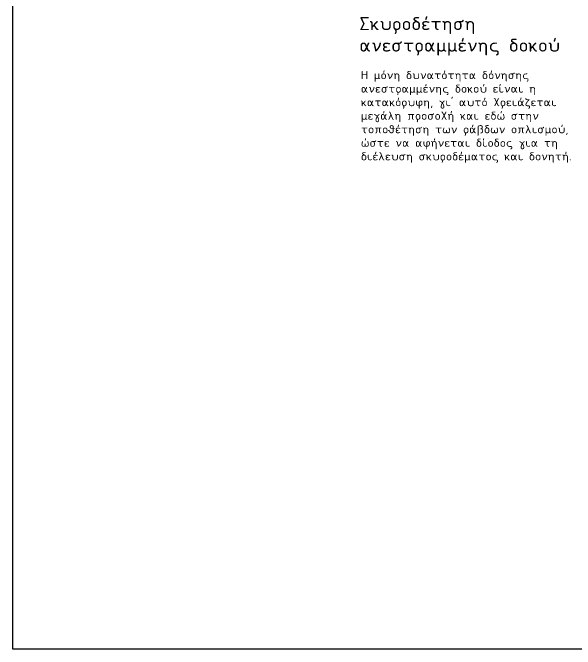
# Model space of a CAD drawing. Header units: millimetres. Extents: x -2171 to 1563, y -1758 to -1505.
# Drawn here: x 1341.24 to 1349.94, y -1619.81 to -1609.96 of the extents above; entities that cross this region are included whole.
import ezdxf

# ---------------------------------------------------------------- set-up
doc = ezdxf.new("R2010")
doc.units = ezdxf.units.MM
doc.layers.add('-S_TEXT', color=3, linetype='Continuous')
doc.layers.add('Tablet', color=7, linetype='Continuous', true_color=0x0180ff)
doc.styles.add('Annotative', font='romans.shx')

msp = doc.modelspace()

# ---------------------------------------------------------------- linework, layer by layer
at = {"layer": '-S_TEXT', "color": 3, "linetype": 'Continuous', "ltscale": 0.5}
msp.add_lwpolyline([(1382.190731726136, -1619.805986596883), (1341.240731726124, -1619.805986596883), (1341.240731726124, -1591.405986596918), (1382.190731726136, -1591.405986596918)], close=True, dxfattribs=at)
at = {"layer": 'Tablet', "color": 150}
msp.add_lwpolyline([(1343.782184354452, -1618.005986596923, 7.500000000000001e-05, 7.500000000000001e-05, 0), (1373.782184354452, -1618.005986596923, 7.500000000000001e-05, 7.500000000000001e-05, 0), (1373.782184354452, -1594.005986596923, 7.500000000000001e-05, 7.500000000000001e-05, 0), (1343.782184354452, -1594.005986596923, 7.500000000000001e-05, 7.500000000000001e-05, 0)], format="xyseb", close=True, dxfattribs=at)

# ---------------------------------------------------------------- texts
at = {"attachment_point": 1, "style": 'Annotative'}
for s, insert, char_height, width in [('Σκυροδέτηση ανεστραμμένης δοκού', (1346.602050663583, -1610.025598306645), 0.2, 3.590614377838971), ("Η μόνη δυνατότητα δόνησης ανεστραμμένης δοκού είναι η κατακόρυφη, γι' αυτό χρειάζεται μεγάλη προσοχή και εδώ στην τοποθέτηση των ράβδων οπλισμού, ώστε να αφήνεται δίοδος για τη διέλευση σκυροδέματος και δονητή.", (1346.626407090633, -1610.858961381513), 0.1256803977272727, 3.802537129871659)]:
    msp.add_mtext(s, dxfattribs=dict(at, insert=insert, char_height=char_height, width=width))

doc.saveas('drawing.dxf')
